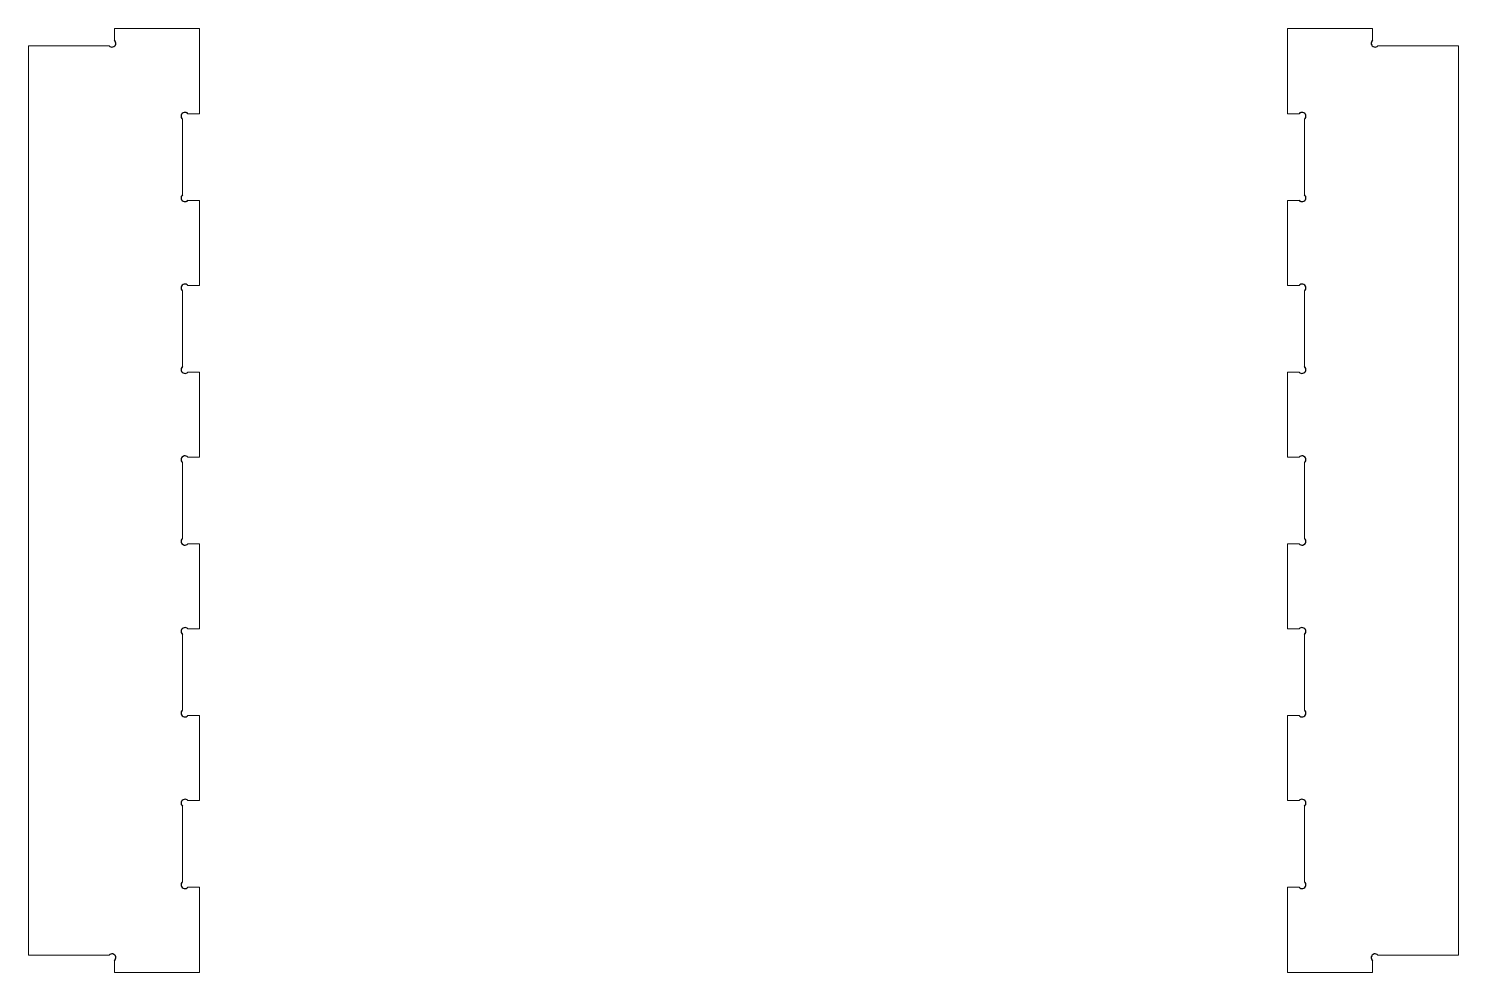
# Model space of a CAD drawing. Header units: inches. Extents: x 136 to 635, y 96 to 425.
import ezdxf

# ---------------------------------------------------------------- set-up
doc = ezdxf.new("R2010")
doc.units = ezdxf.units.IN
doc.header["$MEASUREMENT"] = 0
doc.layers.add('2D - Общий_Ном._пера__27', color=7, linetype='Continuous', lineweight=30)

# ---------------------------------------------------------------- blocks, each defined once
blk = doc.blocks.new('8')
at = {"color": 7, "true_color": 0xffffff}
for centre, start, end in [((-0.88, -29.12), 220.8991, 49.1009), ((318.62, -29.12), 130.8991, 319.1009), ((24.62, -54.62), 40.8991, 229.1009), ((53.12, -54.62), 310.8991, 139.1009), ((84.62, -54.62), 40.8991, 229.1009), ((113.12, -54.62), 310.8991, 139.1009), ((144.62, -54.62), 40.8991, 229.1009), ((173.12, -54.62), 310.8991, 139.1009), ((204.62, -54.62), 40.8991, 229.1009), ((233.12, -54.62), 310.8991, 139.1009), ((264.62, -54.62), 40.8991, 229.1009), ((293.12, -54.62), 310.8991, 139.1009)]:
    blk.add_arc(centre, 1.35, start, end, dxfattribs=at)
at = {"layer": '2D - Общий_Ном._пера__27', "color": 7, "linetype": 'Continuous', "lineweight": 0, "true_color": 0xffffff, "flags": 128}
for points in [[(317.73, -28.1), (317.73, 0), (0, 0), (0, -28.1)], [(-1.9, -30), (-6, -30), (-6, -59.73), (23.73, -59.73), (23.73, -55.64)], [(294, -55.64), (294, -59.73), (323.73, -59.73), (323.73, -30), (319.64, -30)], [(25.64, -53.73), (52.1, -53.73)], [(85.64, -53.73), (112.1, -53.73)], [(145.64, -53.73), (172.1, -53.73)], [(205.64, -53.73), (232.1, -53.73)], [(265.64, -53.73), (292.1, -53.73)], [(54, -55.64), (54, -59.73), (83.73, -59.73), (83.73, -55.64)], [(114, -55.64), (114, -59.73), (143.73, -59.73), (143.73, -55.64)], [(174, -55.64), (174, -59.73), (203.73, -59.73), (203.73, -55.64)], [(234, -55.64), (234, -59.73), (263.73, -59.73), (263.73, -55.64)]]:
    blk.add_lwpolyline(points, dxfattribs=at)
blk = doc.blocks.new('9')
at = {"color": 7, "true_color": 0xffffff}
for centre, start, end in [((24.62, 54.62), 130.8991, 319.1009), ((53.12, 54.62), 220.8991, 49.1009), ((84.62, 54.62), 130.8991, 319.1009), ((113.12, 54.62), 220.8991, 49.1009), ((144.62, 54.62), 130.8991, 319.1009), ((173.12, 54.62), 220.8991, 49.1009), ((204.62, 54.62), 130.8991, 319.1009), ((233.12, 54.62), 220.8991, 49.1009), ((264.62, 54.62), 130.8991, 319.1009), ((293.12, 54.62), 220.8991, 49.1009), ((-0.88, 29.12), 310.8991, 139.1009), ((318.62, 29.12), 40.8991, 229.1009)]:
    blk.add_arc(centre, 1.35, start, end, dxfattribs=at)
at = {"layer": '2D - Общий_Ном._пера__27', "color": 7, "linetype": 'Continuous', "lineweight": 0, "true_color": 0xffffff, "flags": 128}
for points in [[(-1.9, 30), (-6, 30), (-6, 59.73), (23.73, 59.73), (23.73, 55.64)], [(54, 55.64), (54, 59.73), (83.73, 59.73), (83.73, 55.64)], [(114, 55.64), (114, 59.73), (143.73, 59.73), (143.73, 55.64)], [(174, 55.64), (174, 59.73), (203.73, 59.73), (203.73, 55.64)], [(234, 55.64), (234, 59.73), (263.73, 59.73), (263.73, 55.64)], [(294, 55.64), (294, 59.73), (323.73, 59.73), (323.73, 30), (319.64, 30)], [(25.64, 53.73), (52.1, 53.73)], [(85.64, 53.73), (112.1, 53.73)], [(145.64, 53.73), (172.1, 53.73)], [(205.64, 53.73), (232.1, 53.73)], [(265.64, 53.73), (292.1, 53.73)], [(317.73, 28.1), (317.73, 0), (0, 0), (0, 28.1)]]:
    blk.add_lwpolyline(points, dxfattribs=at)

msp = doc.modelspace()

# ---------------------------------------------------------------- block references
at = {"rotation": 90}
for name, p in [('8', (135.85, 101.73)), ('9', (635.27, 101.73))]:
    msp.add_blockref(name, p, dxfattribs=at)

doc.saveas('drawing.dxf')
